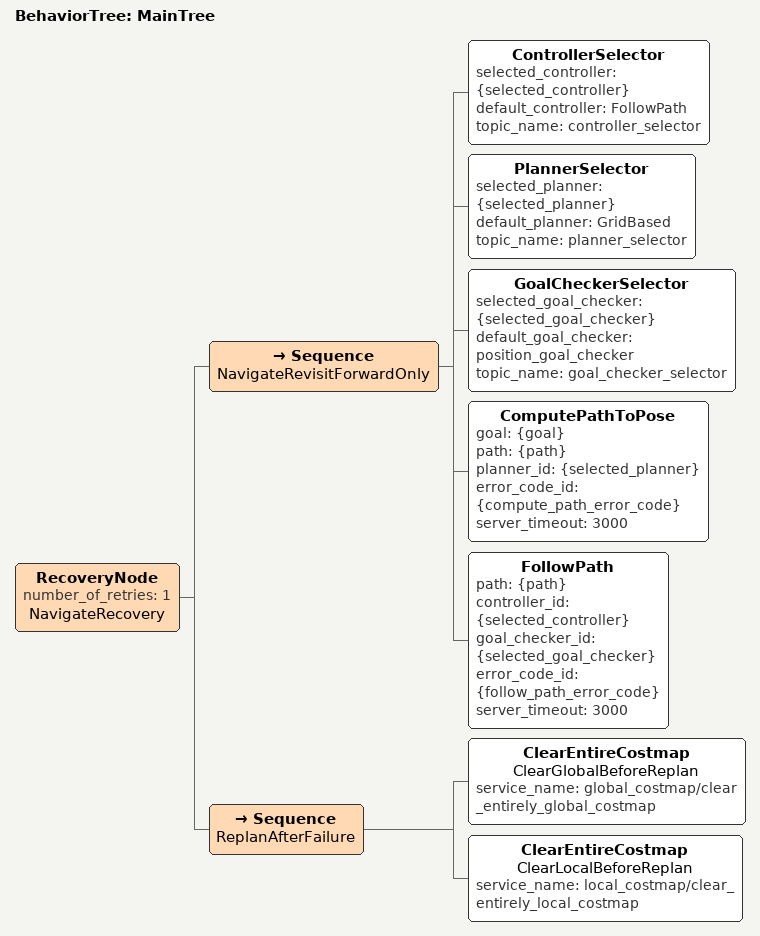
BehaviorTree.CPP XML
<!-- 새 차체 재방문: FollowPath가 진행 실패하면 같은 경로를 재사용하지 않는다.
     코스트맵을 한 번 비우고 다시 계획하며, 두 번째 실패에는 중단한다. -->
<root BTCPP_format="4" main_tree_to_execute="MainTree">
  <BehaviorTree ID="MainTree">
    <RecoveryNode number_of_retries="1" name="NavigateRecovery">
      <Sequence name="NavigateRevisitForwardOnly">
        <ControllerSelector selected_controller="{selected_controller}" default_controller="FollowPath" topic_name="controller_selector"/>
        <PlannerSelector selected_planner="{selected_planner}" default_planner="GridBased" topic_name="planner_selector"/>
        <GoalCheckerSelector selected_goal_checker="{selected_goal_checker}" default_goal_checker="position_goal_checker" topic_name="goal_checker_selector"/>
        <ComputePathToPose goal="{goal}" path="{path}" planner_id="{selected_planner}" error_code_id="{compute_path_error_code}" server_timeout="3000"/>
        <FollowPath path="{path}" controller_id="{selected_controller}" goal_checker_id="{selected_goal_checker}" error_code_id="{follow_path_error_code}" server_timeout="3000"/>
      </Sequence>
      <Sequence name="ReplanAfterFailure">
        <ClearEntireCostmap name="ClearGlobalBeforeReplan" service_name="global_costmap/clear_entirely_global_costmap"/>
        <ClearEntireCostmap name="ClearLocalBeforeReplan" service_name="local_costmap/clear_entirely_local_costmap"/>
      </Sequence>
    </RecoveryNode>
  </BehaviorTree>
</root>
